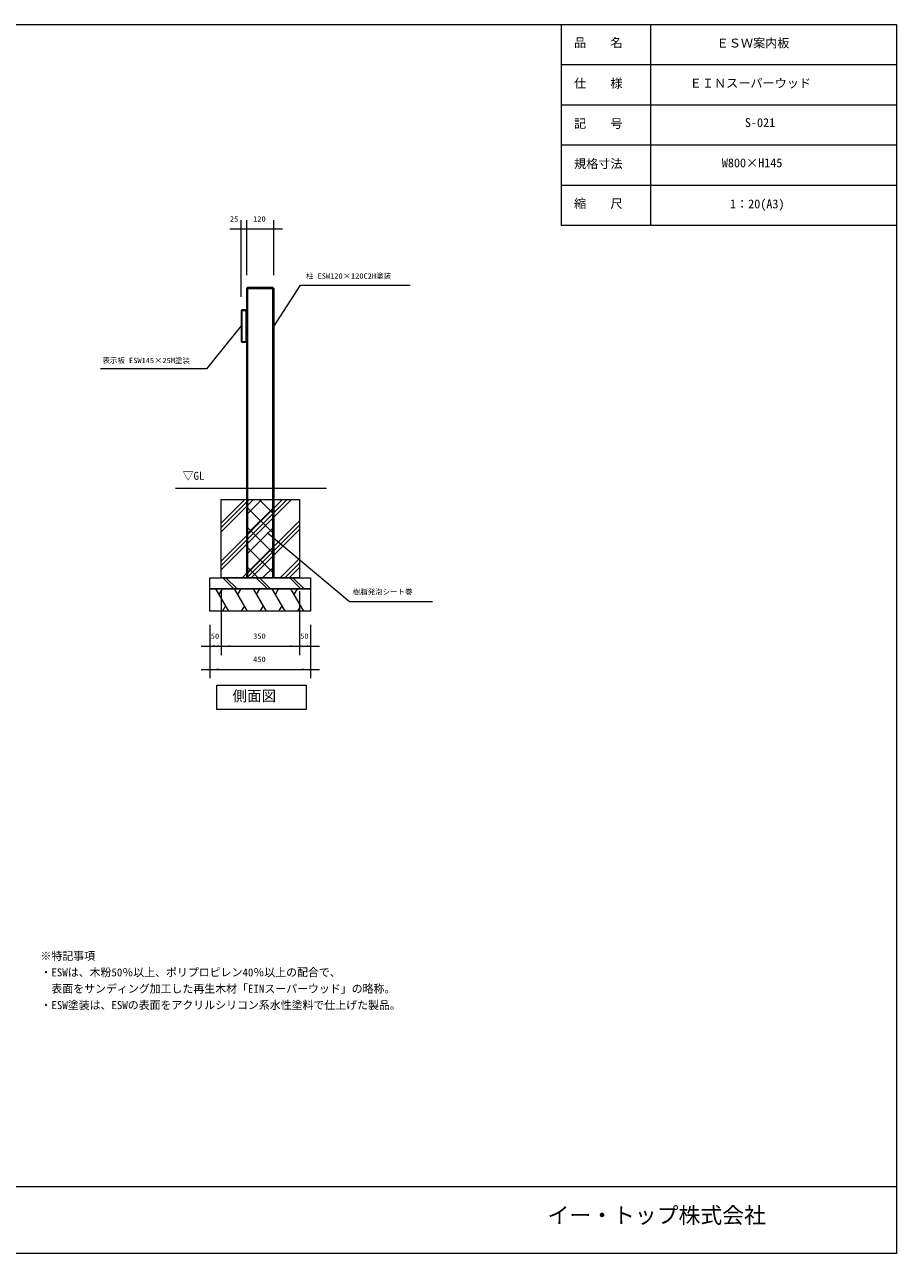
# Model space of a CAD drawing. Units: millimetres, scale not verified. Extents: x -3900 to 3900, y -2750 to 2750.
# Drawn here: x 0 to 3900, y -2750 to 2750 of the extents above; entities that cross this region are included whole.
import ezdxf
from ezdxf.enums import TextEntityAlignment as Align

# ---------------------------------------------------------------- set-up
doc = ezdxf.new("R2010")
doc.units = ezdxf.units.MM
doc.header["$LTSCALE"] = 20
doc.layers.add('0-1_IMPORTED', color=1, linetype='Continuous', lineweight=18)
doc.styles.add('ＭＳ ゴシック', font='')
doc.styles.get('ＭＳ ゴシック').set_extended_font_data('MS Gothic')

msp = doc.modelspace()

# ---------------------------------------------------------------- linework, layer by layer
at = {"layer": '0-1_IMPORTED', "color": 30}
for p, q in [((2400, 2750), (2400, 1850)), ((2800, 2750), (2800, 1850)), ((3900, 2570), (2400, 2570)), ((3900, 2390), (2400, 2390)), ((3900, 2210), (2400, 2210)), ((3900, 2030), (2400, 2030)), ((3900, 1850), (2400, 1850)), ((994, 1569), (1114, 1569)), ((999, 274), (999, 1574)), ((1109, 1574), (1109, 274)), ((969, 1471), (994, 1471)), ((972, 1474), (972, 1329)), ((991, 1329), (991, 1474)), ((969, 1332), (994, 1332)), ((1350, 674), (674, 674)), ((879, 479.11), (1023.89, 624)), ((879, 309.4), (1193.6, 624)), ((879, 498.91), (1004.09, 624)), ((879, 329.2), (1173.8, 624)), ((879, 518.71), (984.29, 624)), ((879, 349), (1154, 624)), ((994, 557.06), (1060.94, 624)), ((1114, 558.38), (1048.38, 624)), ((1114, 469.99), (994, 589.99)), ((994, 468.67), (1114, 588.67)), ((973.71, 274), (1229, 529.29)), ((993.5, 274), (1229, 509.5)), ((1114, 381.6), (994, 501.6)), ((994, 380.28), (1114, 500.28)), ((1013.3, 274), (1229, 489.7)), ((1114, 293.21), (994, 413.21)), ((994, 291.89), (1114, 411.89)), ((1143.41, 274), (1229, 359.59)), ((1163.21, 274), (1229, 339.79)), ((1044.83, 274), (994, 324.83)), ((1064.49, 274), (1114, 323.5)), ((1183.01, 274), (1229, 319.99)), ((913.13, 124), (855.39, 224)), ((869.83, 199), (884.26, 224)), ((885.86, 274), (935.86, 224)), ((900, 274), (950, 224)), ((997.13, 124), (939.39, 224)), ((953.83, 199), (968.26, 224)), ((1081.13, 124), (1023.39, 224)), ((1035.86, 274), (1085.86, 224)), ((1037.83, 199), (1052.26, 224)), ((1050, 274), (1100, 224)), ((1165.13, 124), (1107.39, 224)), ((1121.83, 199), (1136.26, 224)), ((1185.86, 274), (1235.86, 224)), ((1249.13, 124), (1191.39, 224)), ((1200, 274), (1250, 224)), ((1205.83, 199), (1220.26, 224)), ((898.69, 149), (884.26, 124)), ((982.69, 149), (968.26, 124)), ((1066.69, 149), (1052.26, 124)), ((1150.69, 149), (1136.26, 124)), ((1234.69, 149), (1220.26, 124)), ((-3900, -2450), (3900, -2450))]:
    msp.add_line(p, q, dxfattribs=at)
at = {"layer": '0-1_IMPORTED'}
for p, q in [((969, 1531), (969, 1875)), ((994, 1629), (994, 1875)), ((994, 1629), (994, 1875)), ((1114, 1629), (1114, 1875)), ((969, 1835), (918, 1835)), ((969, 1835), (929, 1835)), ((994, 1835), (954, 1835)), ((994, 1835), (969, 1835)), ((1114, 1835), (994, 1835)), ((1034, 1835), (994, 1835)), ((1154, 1835), (1114, 1835)), ((1084.66, 476.07), (1453.51, 167.66)), ((879, 214), (879, -72)), ((879, 214), (879, -72)), ((1229, 214), (1229, -72)), ((1229, 214), (1229, -72)), ((1453.51, 167.66), (1824, 167.66)), ((829, 64), (829, -176)), ((829, 64), (829, -72)), ((1279, 64), (1279, -176)), ((1279, 64), (1279, -72)), ((789, -32), (829, -32)), ((829, -32), (879, -32)), ((839, -32), (879, -32)), ((879, -32), (1229, -32)), ((879, -32), (919, -32)), ((1189, -32), (1229, -32)), ((1229, -32), (1269, -32)), ((1229, -32), (1279, -32)), ((1279, -32), (1319, -32)), ((789, -136), (829, -136)), ((829, -136), (1279, -136)), ((1279, -136), (1319, -136))]:
    msp.add_line(p, q, dxfattribs=at)
at = {"layer": '0-1_IMPORTED', "color": 30}
for points in [[(-3900, 2750), (3900, 2750), (3900, -2750), (-3900, -2750)], [(999, 1574), (1109, 1574), (1114, 1569), (1114, 274), (994, 274), (994, 1569)], [(991, 1474), (972, 1474), (969, 1471), (969, 1332), (972, 1329), (991, 1329), (994, 1332), (994, 1471)], [(879, 624), (1229, 624), (1229, 274), (879, 274)], [(994, 624), (1114, 624), (1114, 274), (994, 274)], [(829, 274), (1279, 274), (1279, 224), (829, 224)], [(829, 224), (1279, 224), (1279, 124), (829, 124)], [(859, -206), (1259, -206), (1259, -316), (859, -316)]]:
    msp.add_lwpolyline(points, close=True, dxfattribs=at)
at = {"layer": '0-1_IMPORTED'}
for points in [[(1114, 1399), (1234, 1584), (1724, 1584)], [(969, 1401.5), (814, 1209), (339, 1209)]]:
    msp.add_lwpolyline(points, dxfattribs=at)
for points in [[(994, 1835), (954, 1831.5), (954, 1838.5)], [(969, 1835), (1009, 1838.5), (1009, 1831.5)], [(994, 1835), (1034, 1838.5), (1034, 1831.5)], [(1114, 1835), (1074, 1831.5), (1074, 1838.5)], [(829, -32), (869, -28.5), (869, -35.5)], [(879, -32), (838.95, -34.8), (839.07, -27.8)], [(879, -32), (919, -28.5), (919, -35.5)], [(1229, -32), (1189, -35.5), (1189, -28.5)], [(1229, -32), (1269, -28.5), (1269, -35.5)], [(1279, -32), (1239, -35.5), (1239, -28.5)], [(829, -136), (869, -132.5), (869, -139.5)], [(1279, -136), (1239, -139.5), (1239, -132.5)]]:
    msp.add_solid(points, dxfattribs=at)

# ---------------------------------------------------------------- texts
at = {"layer": '0-1_IMPORTED', "color": 7, "style": 'ＭＳ ゴシック'}
for s, height, p in [('品\u3000\u3000名', 39.81, (2457.74, 2637.38)), ('ＥＳＷ案内板', 39.81, (3095.6, 2635.44)), ('仕\u3000\u3000様', 39.81, (2457.74, 2455.44)), ('ＥＩＮスーパーウッド', 39.81, (2975.34, 2456.04)), ('記\u3000\u3000号', 39.81, (2457.74, 2275.44)), ('S-021', 39.81, (3222.14, 2279.32)), ('規格寸法', 39.81, (2457.74, 2095.44)), ('W800×H145', 39.81, (3119.02, 2099.32)), ('縮\u3000\u3000尺', 39.81, (2457.74, 1917.38)), ('1：20(A3)', 39.81, (3155.42, 1915.44)), ('25', 23.88, (918, 1860.93)), ('120', 23.88, (1022.25, 1860.93)), ('柱 ESW120×120C2H塗装', 23.88, (1258.29, 1605.59)), ('表示板 ESW145×25M塗装', 23.88, (348.09, 1227.52)), ('▽GL', 35.82, (706.65, 701.66)), ('樹脂発泡シート巻', 23.88, (1467.5, 191.85)), ('50', 23.88, (832.83, -6.07)), ('350', 23.88, (1022.25, -6.07)), ('50', 23.88, (1232.83, -6.07)), ('450', 23.88, (1022.25, -110.07)), ('側面図', 47.77, (929.65, -292.82)), ('※特記事項', 35.82, (70.72, -1447.44)), ('・ESWは、木粉50％以上、ポリプロピレン40％以上の配合で、', 35.82, (70.72, -1520.74)), ('  表面をサンディング加工した再生木材「EINスーパーウッド」の略称。', 35.82, (70.72, -1594.04)), ('・ESW塗装は、ESWの表面をアクリルシリコン系水性塗料で仕上げた製品。', 35.82, (70.72, -1667.34)), ('イー・トップ株式会社', 71.65, (2338.73, -2636.38))]:
    msp.add_text(s, height=height, dxfattribs=at).set_placement(p, align=Align.BOTTOM_LEFT)

doc.saveas('drawing.dxf')
